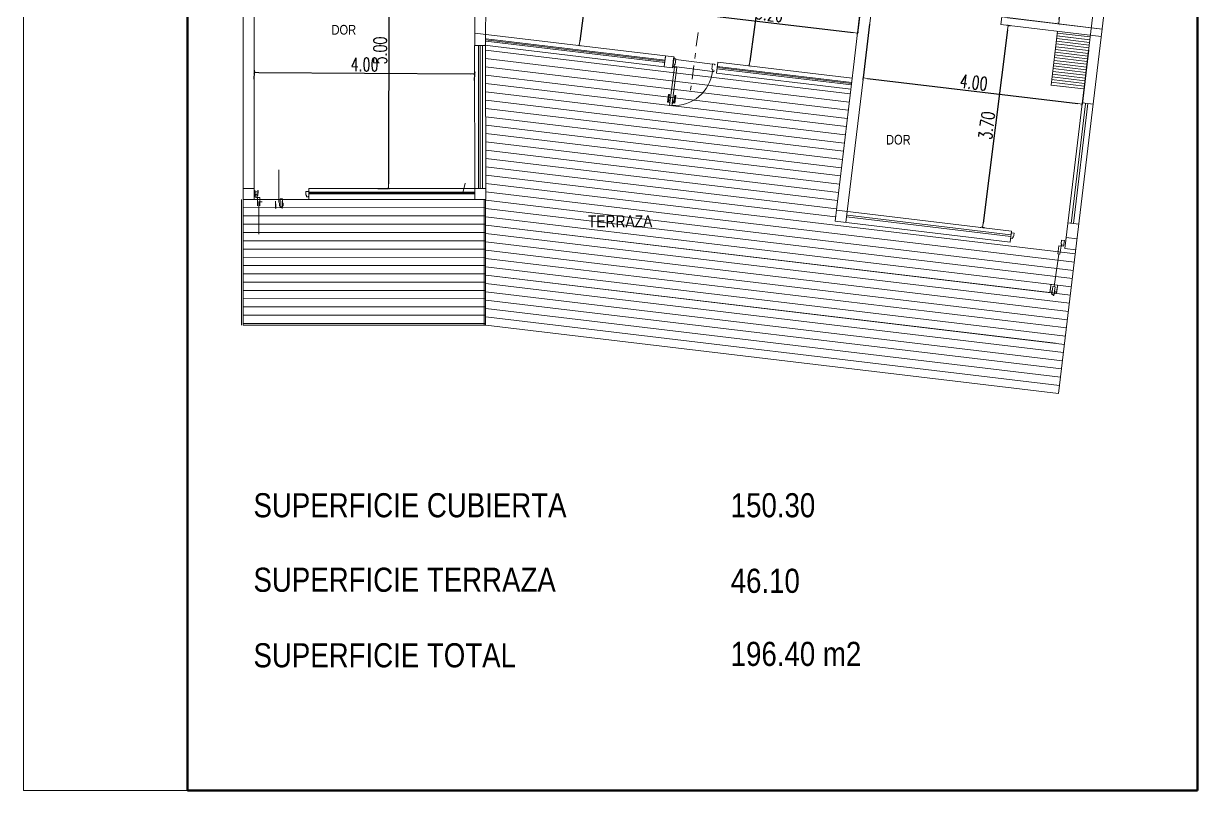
# Model space of a CAD drawing. Header units: millimetres. Extents: x 4525 to 9082, y 179 to 563.
# Drawn here: x 5275.44 to 5296.74, y 532.73 to 546.64 of the extents above; entities that cross this region are included whole.
import ezdxf

# ---------------------------------------------------------------- set-up
doc = ezdxf.new("R2010")
doc.units = ezdxf.units.MM
doc.header["$LTSCALE"] = 100
doc.linetypes.add('ACAD_ISO04W100', pattern=[30, 24, -3, 0, -3])
doc.linetypes.add('DASHDOT2', pattern=[0.5, 0.25, -0.125, 0, -0.125])
doc.layers.get('DEFPOINTS').update_dxf_attribs({"lineweight": 5})
for name, color, linetype, lineweight in [('000-Ejes', 251, 'ACAD_ISO04W100', 5), ('003-Equipamiento', 251, 'Continuous', 9), ('004-Carpinterias', 1, 'Continuous', 18), ('006-Cotas parciales', 7, 'Continuous', 5), ('A01-Barrido', 250, 'Continuous', 5), ('A01-Carpinterias', 1, 'Continuous', 18), ('HATCH MUROS', 251, 'Continuous', 9)]:
    doc.layers.add(name, color=color, linetype=linetype, lineweight=lineweight)
doc.styles.add('AREAL', font='ARIALN.TTF')
doc.styles.add('COTAS', font='ROMANS.shx', dxfattribs={"width": 0.7})
doc.dimstyles.new('COTA40', dxfattribs={"dimscale": 0.4, "dimtxt": 0.3, "dimasz": 0.2, "dimexe": 0, "dimexo": 0, "dimgap": 0.09, "dimtad": 1, "dimzin": 0, "dimdsep": 46, "dimtxsty": 'COTAS', "dimblk1": 'COTA_N', "dimblk2": 'COTA_N', "dimsah": 1, "dimcen": 0.1, "dimclrd": 1, "dimclre": 8, "dimclrt": 5, "dimaunit": 1, "dimadec": 3, "dimazin": 0, "dimtfac": 1, "dimtix": 1, "dimtmove": 2, "dimatfit": 3, "dimldrblk": 'COTA_N', "dimfxl": 0, "dimtolj": 1, "dimtzin": 0, "dimarcsym": 0})

# ---------------------------------------------------------------- blocks, each defined once
blk = doc.blocks.new('COTA_N')
for p, q in [((-1, 0), (0, 0)), ((0, 0.5), (0, -0.5))]:
    blk.add_line(p, q)
at = {"const_width": 0.065}
blk.add_lwpolyline([(0.14, 0.14), (0.28, 0.28), (0, 0), (-0.14, -0.14), (-0.28, -0.28)], dxfattribs=at)
blk = doc.blocks.new('*D596')
at = {"layer": '006-Cotas parciales', "color": 8, "lineweight": -2, "ltscale": 100}
for p, q in [((5290.795, 546.629), (5290.678, 545.651)), ((5294.767, 546.155), (5294.65, 545.177))]:
    blk.add_line(p, q, dxfattribs=at)
at = {"layer": '006-Cotas parciales', "color": 1, "lineweight": -2, "ltscale": 100}
blk.add_line((5290.758, 545.642), (5294.57, 545.186), dxfattribs=at)
at = {"layer": 'DEFPOINTS', "color": 0, "ltscale": 100}
for p in [(5290.795, 546.629), (5294.767, 546.155), (5294.65, 545.177)]:
    blk.add_point(p, dxfattribs=at)
at = {"layer": '006-Cotas parciales', "color": 1, "lineweight": -2, "ltscale": 100, "xscale": 0.08000000000000003, "yscale": 0.08000000000000002, "zscale": 0.08000000000000007}
for p, rotation in [((5290.678, 545.651), 173.1886111111184), ((5294.65, 545.177), 353.1886111111185)]:
    blk.add_blockref('COTA_N', p, dxfattribs=dict(at, rotation=rotation))
at = {"layer": '006-Cotas parciales', "color": 5, "ltscale": 100, "insert": (5292.683, 545.569), "char_height": 0.12, "attachment_point": 5, "rotation": 353.1886, "style": 'COTAS'}
blk.add_mtext('\\A1;{\\H2x;4.00}', dxfattribs=at)
blk = doc.blocks.new('*D597')
at = {"layer": '006-Cotas parciales', "color": 1, "lineweight": -2, "ltscale": 100}
blk.add_line((5289.183, 550.147), (5288.621, 545.951), dxfattribs=at)
at = {"layer": 'DEFPOINTS', "color": 0, "ltscale": 100}
for p in [(5289.194, 550.227, -1.477), (5288.611, 545.872), (5288.611, 545.872)]:
    blk.add_point(p, dxfattribs=at)
at = {"layer": '006-Cotas parciales', "color": 1, "lineweight": -2, "ltscale": 100, "xscale": 0.08000000000000002, "yscale": 0.08000000000000002, "zscale": 0.08000000000000007}
for p, rotation in [((5289.194, 550.227), 82.37302333687435), ((5288.611, 545.872), 262.3730233368744)]:
    blk.add_blockref('COTA_N', p, dxfattribs=dict(at, rotation=rotation))
at = {"layer": '006-Cotas parciales', "color": 5, "ltscale": 100, "insert": (5288.747, 548.07), "char_height": 0.12, "attachment_point": 5, "rotation": 82.373, "style": 'COTAS'}
blk.add_mtext('\\A1;{\\H2x;4.39}', dxfattribs=at)
blk = doc.blocks.new('*D600')
at = {"layer": '006-Cotas parciales', "color": 8, "lineweight": -2, "ltscale": 100}
for p, q in [((5287.456, 547.828), (5287.339, 546.85)), ((5290.691, 547.442), (5290.574, 546.464))]:
    blk.add_line(p, q, dxfattribs=at)
at = {"layer": '006-Cotas parciales', "color": 1, "lineweight": -2, "ltscale": 100}
blk.add_line((5287.419, 546.84), (5290.494, 546.473), dxfattribs=at)
at = {"layer": 'DEFPOINTS', "color": 0, "ltscale": 100}
for p in [(5287.456, 547.828), (5290.691, 547.442), (5290.574, 546.464)]:
    blk.add_point(p, dxfattribs=at)
at = {"layer": '006-Cotas parciales', "color": 1, "lineweight": -2, "ltscale": 100, "xscale": 0.08000000000000002, "yscale": 0.08000000000000002, "zscale": 0.08000000000000007}
for p, rotation in [((5287.339, 546.85), 173.1886111111166), ((5290.574, 546.464), 353.1886111111166)]:
    blk.add_blockref('COTA_N', p, dxfattribs=dict(at, rotation=rotation))
at = {"layer": '006-Cotas parciales', "color": 5, "ltscale": 100, "insert": (5288.975, 546.812), "char_height": 0.12, "attachment_point": 5, "rotation": 353.1886, "style": 'COTAS'}
blk.add_mtext('\\A1;{\\H2x;3.26}', dxfattribs=at)
blk = doc.blocks.new('*D601')
at = {"layer": '006-Cotas parciales', "color": 1, "lineweight": -2, "ltscale": 100}
for p, q in [((5294.523, 548.91), (5294.317, 547.333)), ((5294.236, 546.713), (5294.242, 546.753))]:
    blk.add_line(p, q, dxfattribs=at)
at = {"layer": 'DEFPOINTS', "color": 0, "ltscale": 100}
for p in [(5294.533, 548.99), (5294.226, 546.633), (5294.226, 546.633)]:
    blk.add_point(p, dxfattribs=at)
at = {"layer": '006-Cotas parciales', "color": 1, "lineweight": -2, "ltscale": 100, "yscale": 0.08000000000000002, "zscale": 0.08000000000000007}
for p, xscale, rotation in [((5294.533, 548.99), 0.08000000000000002, 82.56990583360965), ((5294.226, 546.633), 0.08000000000000003, 262.5699058336096)]:
    blk.add_blockref('COTA_N', p, dxfattribs=dict(at, xscale=xscale, rotation=rotation))
at = {"layer": '006-Cotas parciales', "color": 5, "ltscale": 100, "insert": (5294.19, 547.055), "char_height": 0.12, "attachment_point": 5, "rotation": 82.5699, "style": 'COTAS'}
blk.add_mtext('\\A1;{\\H2x;2.38}', dxfattribs=at)
blk = doc.blocks.new('*D603')
at = {"layer": '006-Cotas parciales', "color": 8, "lineweight": -2, "ltscale": 100}
for p, q in [((5293.346, 546.599), (5293.309, 546.604)), ((5292.879, 542.932), (5292.842, 542.937))]:
    blk.add_line(p, q, dxfattribs=at)
at = {"layer": '006-Cotas parciales', "color": 1, "lineweight": -2, "ltscale": 100}
blk.add_line((5293.299, 546.525), (5292.852, 543.016), dxfattribs=at)
at = {"layer": 'DEFPOINTS', "color": 0, "ltscale": 100}
for p in [(5293.346, 546.599, 1.03), (5292.842, 542.937), (5292.879, 542.932)]:
    blk.add_point(p, dxfattribs=at)
at = {"layer": '006-Cotas parciales', "color": 1, "lineweight": -2, "ltscale": 100, "xscale": 0.08000000000000002, "yscale": 0.08000000000000002, "zscale": 0.08000000000000007}
for p, rotation in [((5293.309, 546.604), 82.74230621997178), ((5292.842, 542.937), 262.7423062199718)]:
    blk.add_blockref('COTA_N', p, dxfattribs=dict(at, rotation=rotation))
at = {"layer": '006-Cotas parciales', "color": 5, "ltscale": 100, "insert": (5292.921, 544.79), "char_height": 0.12, "attachment_point": 5, "rotation": 82.7423, "style": 'COTAS'}
blk.add_mtext('\\A1;{\\H2x;3.70}', dxfattribs=at)
blk = doc.blocks.new('*D606')
at = {"layer": '006-Cotas parciales', "color": 1, "lineweight": -2, "ltscale": 100}
blk.add_line((5286.376, 552.994), (5285.538, 546.319), dxfattribs=at)
at = {"layer": 'DEFPOINTS', "color": 0, "ltscale": 100}
for p in [(5286.386, 553.073), (5285.528, 546.239), (5285.528, 546.239)]:
    blk.add_point(p, dxfattribs=at)
at = {"layer": '006-Cotas parciales', "color": 1, "lineweight": -2, "ltscale": 100, "yscale": 0.08000000000000002, "zscale": 0.08000000000000007}
for p, xscale, rotation in [((5286.386, 553.073), 0.08, 82.84064044521959), ((5285.528, 546.239), 0.08000000000000002, 262.8406404452196)]:
    blk.add_blockref('COTA_N', p, dxfattribs=dict(at, xscale=xscale, rotation=rotation))
at = {"layer": '006-Cotas parciales', "color": 5, "ltscale": 100, "insert": (5285.802, 549.676), "char_height": 0.12, "attachment_point": 5, "rotation": 82.8406, "style": 'COTAS'}
blk.add_mtext('\\A1;{\\H2x;6.89}', dxfattribs=at)
blk = doc.blocks.new('*D608')
at = {"layer": '006-Cotas parciales', "color": 8, "lineweight": -2, "ltscale": 100}
for p, q in [((5281.878, 548.648), (5282.073, 548.648)), ((5281.874, 543.649), (5282.069, 543.649))]:
    blk.add_line(p, q, dxfattribs=at)
at = {"layer": '006-Cotas parciales', "color": 1, "lineweight": -2, "ltscale": 100}
blk.add_line((5282.073, 548.568), (5282.069, 543.729), dxfattribs=at)
at = {"layer": 'DEFPOINTS', "color": 0, "ltscale": 100}
for p in [(5281.878, 548.648), (5281.874, 543.649), (5282.069, 543.649)]:
    blk.add_point(p, dxfattribs=at)
at = {"layer": '006-Cotas parciales', "color": 1, "lineweight": -2, "ltscale": 100, "xscale": 0.08000000000000002, "yscale": 0.08000000000000002, "zscale": 0.08000000000000007}
for p, rotation in [((5282.073, 548.648), 89.95413492618577), ((5282.069, 543.649), 269.9541349261858)]:
    blk.add_blockref('COTA_N', p, dxfattribs=dict(at, rotation=rotation))
at = {"layer": '006-Cotas parciales', "color": 5, "ltscale": 100, "insert": (5281.915, 546.149), "char_height": 0.12, "attachment_point": 5, "rotation": 89.9541, "style": 'COTAS'}
blk.add_mtext('\\A1;{\\H2x;5.00}', dxfattribs=at)
blk = doc.blocks.new('*D609')
at = {"layer": '006-Cotas parciales', "color": 8, "lineweight": -2, "ltscale": 100}
for p, q in [((5279.632, 545.63), (5279.633, 545.75)), ((5283.629, 545.608), (5283.63, 545.728))]:
    blk.add_line(p, q, dxfattribs=at)
at = {"layer": '006-Cotas parciales', "color": 1, "lineweight": -2, "ltscale": 100}
blk.add_line((5279.713, 545.75), (5283.55, 545.729), dxfattribs=at)
at = {"layer": 'DEFPOINTS', "color": 0, "ltscale": 100}
for p in [(5283.63, 545.728), (5279.632, 545.63), (5283.629, 545.608)]:
    blk.add_point(p, dxfattribs=at)
at = {"layer": '006-Cotas parciales', "color": 1, "lineweight": -2, "ltscale": 100, "xscale": 0.08000000000000002, "yscale": 0.08000000000000002, "zscale": 0.08000000000000007}
for p, rotation in [((5279.633, 545.75), 179.6898094027307), ((5283.63, 545.728), 359.6898094027307)]:
    blk.add_blockref('COTA_N', p, dxfattribs=dict(at, rotation=rotation))
at = {"layer": '006-Cotas parciales', "color": 5, "ltscale": 100, "insert": (5281.632, 545.895), "char_height": 0.12, "attachment_point": 5, "rotation": 359.6898, "style": 'COTAS'}
blk.add_mtext('\\A1;{\\H2x;4.00}', dxfattribs=at)
blk = doc.blocks.new('PUERTA 0.70 DURLOCK')
at = {"layer": '000-Ejes', "linetype": 'DASHDOT2', "ltscale": 0.01}
blk.add_line((0.38, -0.647), (0.38, 0.407), dxfattribs=at)
at = {"layer": '004-Carpinterias', "linetype": 'Continuous'}
for p, q in [((0.009, 0.675), (-0.009, 0.675)), ((-0.009, 0.535), (-0.009, 0.675)), ((0.009, 0.535), (0.009, 0.675)), ((0.039, 0.69), (0.029, 0.69)), ((0.029, 0.642), (0.029, 0.69)), ((0.039, 0.642), (0.029, 0.642)), ((0.081, 0.69), (0.091, 0.69)), ((0.081, 0.642), (0.091, 0.642)), ((0.091, 0.642), (0.091, 0.69)), ((0.111, 0.675), (0.129, 0.675)), ((0.111, 0.535), (0.111, 0.675)), ((0.129, 0.535), (0.129, 0.675)), ((0.009, 0.535), (-0.009, 0.535)), ((0.111, 0.535), (0.129, 0.535)), ((0.01, 0.01), (0, 0.01)), ((0, 0), (0, 0.01)), ((0.03, 0.02), (0.01, 0.02)), ((0.01, 0.01), (0.01, 0.02)), ((0.03, -0.02), (0.03, 0.02)), ((0.73, 0.02), (0.75, 0.02)), ((0.73, -0.02), (0.73, 0.02)), ((0.75, 0.01), (0.75, 0.02)), ((0.75, 0.01), (0.76, 0.01)), ((0.76, 0), (0.76, 0.01)), ((0, -0.11), (0, -0.1)), ((0, -0.11), (0.01, -0.11)), ((0.01, -0.11), (0.01, -0.12)), ((0.01, -0.12), (0.045, -0.12)), ((0.045, -0.02), (0.03, -0.02)), ((0.045, -0.02), (0.045, -0.12)), ((0.715, -0.02), (0.715, -0.12)), ((0.715, -0.02), (0.73, -0.02)), ((0.75, -0.12), (0.715, -0.12)), ((0.76, -0.11), (0.75, -0.11)), ((0.75, -0.11), (0.75, -0.12)), ((0.76, -0.11), (0.76, -0.1))]:
    blk.add_line(p, q, dxfattribs=at)
at = {"layer": '004-Carpinterias', "ltscale": 0.01, "const_width": 0.02}
for points in [[(0, 0.535), (0, 0.675)], [(0.122, 0.535), (0.12, 0.675)]]:
    blk.add_lwpolyline(points, dxfattribs=at)
at = {"layer": '004-Carpinterias', "linetype": 'Continuous'}
blk.add_lwpolyline([(0.039, 0.729), (0.039, 0.029), (0.081, 0.029), (0.081, 0.729)], close=True, dxfattribs=at)
at = {"layer": 'A01-Barrido', "linetype": 'Continuous'}
for p, q in [((0.73, 0.02), (0.03, 0.02)), ((0.715, -0.11), (0.045, -0.11))]:
    blk.add_line(p, q, dxfattribs=at)
blk.add_circle((0.032, 0.028), 0.0075, dxfattribs=at)
blk.add_arc((0.023, 0.024), 0.707, 359.6656, 85.2747, dxfattribs=at)

msp = doc.modelspace()

# ---------------------------------------------------------------- linework, layer by layer
at = {"layer": '003-Equipamiento'}
for p, q in [((5283.416, 543.568, 2.923), (5283.46, 543.742, 2.923)), ((5283.416, 543.447, 2.923), (5283.386, 543.447, 2.923))]:
    msp.add_line(p, q, dxfattribs=at)
at = {"layer": '004-Carpinterias', "linetype": 'Continuous', "extrusion": (-0.000864825, 0.14594, 0.989293)}
for p, q in [((5280.078, 543.392, 2.028), (5280.075, 543.986, 1.941)), ((5279.691, 543.333, 1.941), (5279.69, 543.481, 1.919)), ((5279.716, 542.819, 2.028), (5279.713, 543.412, 1.941)), ((5279.732, 543.481, 1.919), (5279.733, 543.333, 1.941)), ((5280.101, 543.299, 2.052), (5280.1, 543.462, 2.028)), ((5280.142, 543.462, 2.028), (5280.143, 543.314, 2.05))]:
    msp.add_line(p, q, dxfattribs=at)
at = {"layer": '004-Carpinterias', "color": 1, "linetype": 'Continuous', "extrusion": (-0.000864825, 0.14594, 0.989293)}
for p, q in [((5279.65, 543.608, 2.04), (5279.64, 543.608, 2.04)), ((5279.64, 543.608, 2.04), (5279.64, 543.561, 2.047)), ((5279.692, 543.609, 2.04), (5279.702, 543.609, 2.04)), ((5279.702, 543.609, 2.04), (5279.702, 543.561, 2.047)), ((5279.65, 543.561, 2.047), (5279.64, 543.561, 2.047)), ((5279.665, 543.526, 2.052), (5279.65, 543.526, 2.052)), ((5279.665, 543.526, 2.052), (5279.65, 543.526, 2.052)), ((5279.665, 543.541, 2.05), (5279.665, 543.526, 2.052)), ((5279.692, 543.541, 2.05), (5279.665, 543.541, 2.05)), ((5279.692, 543.561, 2.047), (5279.702, 543.561, 2.047)), ((5280.101, 543.381, 2.04), (5280.091, 543.381, 2.04)), ((5280.091, 543.381, 2.04), (5280.091, 543.333, 2.047)), ((5280.142, 543.462, 2.028), (5280.1, 543.462, 2.028)), ((5280.143, 543.381, 2.04), (5280.153, 543.381, 2.04)), ((5280.153, 543.381, 2.04), (5280.153, 543.334, 2.047)), ((5280.101, 543.333, 2.047), (5280.091, 543.333, 2.047)), ((5280.116, 543.299, 2.052), (5280.101, 543.299, 2.052)), ((5280.116, 543.299, 2.052), (5280.101, 543.299, 2.052)), ((5280.116, 543.314, 2.05), (5280.116, 543.299, 2.052)), ((5280.143, 543.314, 2.05), (5280.116, 543.314, 2.05)), ((5280.143, 543.333, 2.047), (5280.153, 543.334, 2.047))]:
    msp.add_line(p, q, dxfattribs=at)
at = {"layer": '004-Carpinterias', "color": 1, "linetype": 'Continuous'}
for p, q in [((5279.692, 543.541, 2.05), (5279.665, 543.541, 2.05)), ((5280.143, 543.314, 2.05), (5280.116, 543.314, 2.05)), ((5294.1, 541.726, 3.979), (5294.126, 541.722, 3.979))]:
    msp.add_line(p, q, dxfattribs=at)
at = {"layer": '004-Carpinterias', "linetype": 'Continuous', "extrusion": (0.021024, 0.14442, 0.989293)}
for p, q in [((5294.228, 542.607, 3.848), (5294.207, 542.46, 3.87)), ((5294.248, 542.454, 3.87), (5294.269, 542.601, 3.848)), ((5294.142, 541.869, 3.957), (5294.227, 542.457, 3.87)), ((5294.121, 541.872, 3.957), (5294.1, 541.726, 3.979)), ((5294.139, 541.705, 3.981), (5294.163, 541.866, 3.957))]:
    msp.add_line(p, q, dxfattribs=at)
at = {"layer": '004-Carpinterias', "color": 1, "linetype": 'Continuous', "extrusion": (0.021024, 0.14442, 0.989293)}
for p, q in [((5294.121, 541.872, 3.957), (5294.163, 541.866, 3.957)), ((5294.099, 541.794, 3.969), (5294.093, 541.747, 3.976)), ((5294.102, 541.745, 3.976), (5294.093, 541.747, 3.976)), ((5294.109, 541.792, 3.969), (5294.099, 541.794, 3.969)), ((5294.1, 541.726, 3.979), (5294.126, 541.722, 3.979)), ((5294.126, 541.722, 3.979), (5294.124, 541.707, 3.981)), ((5294.124, 541.707, 3.981), (5294.139, 541.705, 3.981)), ((5294.124, 541.707, 3.981), (5294.139, 541.705, 3.981)), ((5294.144, 541.739, 3.976), (5294.154, 541.738, 3.976)), ((5294.151, 541.786, 3.969), (5294.161, 541.785, 3.969)), ((5294.161, 541.785, 3.969), (5294.154, 541.738, 3.976))]:
    msp.add_line(p, q, dxfattribs=at)
at = {"layer": '004-Carpinterias', "ltscale": 0.01, "const_width": 0.02}
for points, elevation in [([(5280.018, 543.419), (5280.019, 543.279)], 2.05), ([(5280.138, 543.419), (5280.139, 543.279)], 2.05), ([(5294.086, 541.904), (5294.066, 541.766)], 3.979), ([(5294.205, 541.887), (5294.185, 541.749)], 3.979)]:
    msp.add_lwpolyline(points, dxfattribs=dict(at, elevation=elevation))
at = {"layer": 'A01-Barrido', "linetype": 'Continuous', "extrusion": (-0.000864825, 0.14594, 0.989293)}
msp.add_circle((-5282.81, -506.703, 74.75), 0.0075, dxfattribs=at)
at = {"layer": 'A01-Barrido', "linetype": 'Continuous', "extrusion": (0.021024, 0.14442, 0.989293)}
msp.add_circle((-5160.885, -1285.439, 191.58), 0.0075, dxfattribs=at)
at = {"layer": 'A01-Carpinterias', "linetype": 'Continuous', "extrusion": (-0.000864825, 0.14594, 0.989293)}
for p, q in [((5279.645, 543.589, -0.016), (5279.695, 543.589, -0.016)), ((5279.646, 543.49, -0.001), (5279.645, 543.589, -0.016)), ((5279.696, 543.52, -0.006), (5279.695, 543.589, -0.016)), ((5280.566, 543.525, 1.913), (5280.565, 543.595, 1.903)), ((5280.615, 543.595, 1.903), (5280.565, 543.595, 1.903)), ((5280.615, 543.595, 1.903), (5280.615, 543.585, 1.904)), ((5279.681, 543.49, -0.001), (5279.646, 543.49, -0.001)), ((5279.681, 543.52, -0.006), (5279.681, 543.49, -0.001)), ((5279.696, 543.52, -0.006), (5279.681, 543.52, -0.006)), ((5279.69, 543.481, 1.919), (5279.732, 543.481, 1.919)), ((5279.734, 543.402, 1.941), (5279.776, 543.403, 1.941)), ((5280.566, 543.525, 1.913), (5280.581, 543.525, 1.913)), ((5280.581, 543.525, 1.913), (5280.581, 543.496, 1.917)), ((5280.581, 543.496, 1.917), (5280.616, 543.496, 1.917)), ((5280.616, 543.496, 1.917), (5280.616, 543.506, 1.916))]:
    msp.add_line(p, q, dxfattribs=at)
at = {"layer": 'A01-Carpinterias', "linetype": 'Continuous', "extrusion": (0.021024, 0.14442, 0.989293)}
for p, q in [((5293.354, 542.743, 3.847), (5293.356, 542.753, 3.845)), ((5293.389, 542.738, 3.847), (5293.354, 542.743, 3.847)), ((5293.369, 542.841, 3.832), (5293.367, 542.831, 3.833)), ((5293.369, 542.841, 3.832), (5293.418, 542.834, 3.832)), ((5293.393, 542.768, 3.842), (5293.389, 542.738, 3.847)), ((5293.408, 542.765, 3.842), (5293.393, 542.768, 3.842)), ((5293.408, 542.765, 3.842), (5293.418, 542.834, 3.832)), ((5294.269, 542.601, 3.848), (5294.228, 542.607, 3.848)), ((5294.269, 542.64, 1.924), (5294.279, 542.709, 1.914)), ((5294.269, 542.64, 1.924), (5294.284, 542.638, 1.924)), ((5294.329, 542.701, 1.914), (5294.279, 542.709, 1.914)), ((5294.284, 542.638, 1.924), (5294.28, 542.609, 1.928)), ((5294.28, 542.609, 1.928), (5294.314, 542.603, 1.928)), ((5294.314, 542.603, 1.928), (5294.329, 542.701, 1.914)), ((5294.248, 542.454, 3.87), (5294.207, 542.46, 3.87))]:
    msp.add_line(p, q, dxfattribs=at)
at = {"layer": 'HATCH MUROS', "color": 0, "ltscale": 100}
for p, q in [((5275.444, 562.395), (5275.444, 532.728)), ((5296.744, 562.395), (5296.744, 532.728)), ((5283.629, 546.242, 1.919), (5283.829, 546.242, 1.919)), ((5294.851, 545.176, 1.919), (5294.653, 545.199, 1.919)), ((5279.632, 543.649, 1.919), (5279.432, 543.649, 1.919)), ((5279.632, 543.649, 1.919), (5279.432, 543.649, 1.919)), ((5279.628, 543.447, 1.919), (5279.628, 543.647, 1.919)), ((5280.62, 543.449, 1.919), (5280.62, 543.649, 1.919)), ((5283.832, 543.648, 1.919), (5280.62, 543.649, 1.919)), ((5279.632, 543.449, 1.919), (5279.432, 543.449, 1.919)), ((5279.432, 543.449, 1.919), (5279.632, 543.449, 1.919)), ((5279.632, 543.449, 1.919), (5279.432, 543.449, 1.919)), ((5279.432, 543.449, 1.919), (5279.632, 543.449, 1.919)), ((5279.632, 543.449, 1.919), (5279.432, 543.449, 1.919)), ((5283.832, 543.448, 1.919), (5280.62, 543.449, 1.919)), ((5280.62, 543.449, 1.919), (5283.832, 543.448, 1.919)), ((5283.832, 543.448, 1.919), (5280.62, 543.449, 1.919)), ((5280.62, 543.449, 1.919), (5283.832, 543.448, 1.919)), ((5283.832, 543.448, 1.919), (5280.62, 543.449, 1.919)), ((5283.832, 543.448, 1.919), (5280.62, 543.449, 1.919)), ((5294.591, 543.001, 1.919), (5294.393, 543.025, 1.919)), ((5293.343, 542.675, 1.919), (5293.367, 542.873, 1.919)), ((5294.337, 542.556, 1.919), (5294.361, 542.755, 1.919)), ((5279.429, 541.169, 1.919), (5283.829, 541.169, 1.919)), ((5283.829, 541.169, 1.919), (5279.429, 541.169, 1.919)), ((5279.429, 541.169, 1.919), (5283.829, 541.169, 1.919)), ((5283.829, 541.169, 1.919), (5279.429, 541.169, 1.919)), ((5279.429, 541.169, 1.919), (5283.829, 541.168, 1.919)), ((5283.83, 541.168, 1.919), (5279.429, 541.169, 1.919)), ((5279.429, 541.169, 1.919), (5283.829, 541.168, 1.919)), ((5283.83, 541.168, 1.919), (5279.429, 541.169, 1.919)), ((5296.744, 532.728), (5275.444, 532.728))]:
    msp.add_line(p, q, dxfattribs=at)
at = {"layer": 'HATCH MUROS', "color": 0, "lineweight": 50, "ltscale": 100}
for p, q in [((5278.421, 561.733), (5278.421, 532.728)), ((5296.744, 561.733), (5296.744, 532.728)), ((5296.744, 532.728), (5278.421, 532.728))]:
    msp.add_line(p, q, dxfattribs=at)
at = {"layer": 'HATCH MUROS', "color": 0, "linetype": 'ByBlock', "ltscale": 100}
for p, q in [((5279.432, 546.604, 1.919), (5279.432, 553.38, 1.919)), ((5279.632, 546.604, 1.919), (5279.632, 553.38, 1.919)), ((5295.703, 552.31, 1.919), (5294.224, 539.927, 1.919)), ((5295.505, 552.334, 1.919), (5294.337, 542.556, 1.919)), ((5283.632, 549.08, 1.919), (5283.632, 546.466, 1.919)), ((5283.829, 546.241, 1.919), (5283.832, 549.08, 1.919)), ((5290.813, 548.466, 1.919), (5290.5, 545.846, 1.919)), ((5291.012, 548.442, 1.919), (5290.699, 545.822, 1.919)), ((5279.432, 546.604, 1.919), (5279.432, 543.449, 1.919)), ((5279.632, 546.604, 1.919), (5279.632, 543.449, 1.919)), ((5293.178, 546.619, 3.053), (5293.194, 546.757, 2.982)), ((5293.178, 546.619, 3.053), (5294.998, 546.402, 1.919)), ((5293.194, 546.757, 1.919), (5295.014, 546.539, 1.919)), ((5293.299, 546.744, 1.919), (5295.014, 546.539, 1.919)), ((5283.632, 546.466, 1.919), (5283.632, 546.242, 1.919)), ((5283.632, 546.466, 1.919), (5287.242, 546.035, 1.919)), ((5283.832, 543.449, 1.919), (5283.828, 546.443, 1.919)), ((5294.202, 546.497, 2.414), (5294.087, 545.523, 1.919)), ((5283.632, 543.449, 1.919), (5283.629, 546.242, 1.919)), ((5283.809, 546.244, 1.919), (5287.218, 545.837, 1.919)), ((5287.093, 546.053, 1.919), (5287.069, 545.854, 1.919)), ((5287.083, 545.974), (5287.093, 546.053, 1.919)), ((5287.242, 546.035, 1.919), (5287.218, 545.837, 1.919)), ((5287.246, 546.035, 1.919), (5287.228, 545.886, 1.919)), ((5287.232, 545.956), (5287.242, 546.035, 1.919)), ((5288.04, 545.94, 1.919), (5288.017, 545.741, 1.919)), ((5288.04, 545.94, 1.919), (5290.476, 545.649, 1.919)), ((5288.017, 545.741, 1.919), (5290.453, 545.45, 1.919)), ((5290.5, 545.846, 1.919), (5290.167, 543.054, 1.919)), ((5290.699, 545.822, 1.919), (5290.365, 543.03, 1.919)), ((5294.087, 545.523, 1.919), (5294.683, 545.452, 1.919)), ((5294.087, 545.523, 1.919), (5294.681, 545.452, 1.919)), ((5279.432, 543.449, 1.919), (5279.628, 543.449, 1.919)), ((5280.62, 543.449, 1.919), (5283.832, 543.449, 1.919)), ((5290.192, 543.253, 1.919), (5293.367, 542.873, 1.919)), ((5290.169, 543.054, 1.919), (5293.343, 542.675, 1.919)), ((5294.361, 542.755, 1.919), (5294.559, 542.731, 1.919)), ((5294.337, 542.556, 1.919), (5294.535, 542.532, 1.919))]:
    msp.add_line(p, q, dxfattribs=at)
at = {"layer": 'HATCH MUROS', "color": 3, "linetype": 'ByBlock', "ltscale": 100}
for p, q in [((5283.828, 546.343, 1.919), (5287.081, 545.954, 1.919)), ((5283.828, 546.343, 1.919), (5287.081, 545.954, 1.919)), ((5283.836, 546.362), (5287.083, 545.974)), ((5283.83, 546.319), (5287.078, 545.931)), ((5288.026, 545.818), (5290.466, 545.526)), ((5288.028, 545.841, 1.919), (5290.465, 545.55, 1.919)), ((5288.028, 545.841, 1.919), (5290.465, 545.55, 1.919)), ((5288.031, 545.861), (5290.472, 545.569))]:
    msp.add_line(p, q, dxfattribs=at)
at = {"layer": 'HATCH MUROS', "ltscale": 100}
for p, q in [((5294.785, 546.296, 1.919), (5294.189, 546.367, 1.919)), ((5294.788, 546.345, 1.919), (5294.192, 546.417, 1.919)), ((5294.791, 546.345, 1.919), (5294.195, 546.417, 1.919)), ((5294.794, 546.395, 1.919), (5294.198, 546.466, 1.919)), ((5294.761, 546.097, 1.919), (5294.165, 546.168, 1.919)), ((5294.767, 546.147, 1.919), (5294.171, 546.218, 1.919)), ((5294.773, 546.196, 1.919), (5294.177, 546.268, 1.919)), ((5294.779, 546.246, 1.919), (5294.183, 546.317, 1.919)), ((5294.73, 545.849, 1.919), (5294.134, 545.92, 1.919)), ((5294.736, 545.899, 1.919), (5294.14, 545.97, 1.919)), ((5294.736, 545.899, 1.919), (5294.14, 545.97, 1.919)), ((5294.742, 545.948, 1.919), (5294.146, 546.02, 1.919)), ((5294.748, 545.998, 1.919), (5294.152, 546.069, 1.919)), ((5294.755, 546.047, 1.919), (5294.159, 546.119, 1.919)), ((5294.706, 545.65, 1.919), (5294.11, 545.722, 1.919)), ((5294.712, 545.7, 1.919), (5294.116, 545.771, 1.919)), ((5294.718, 545.75, 1.919), (5294.122, 545.821, 1.919)), ((5294.724, 545.799, 1.919), (5294.128, 545.871, 1.919)), ((5294.681, 545.452, 1.919), (5294.085, 545.523, 1.919)), ((5294.687, 545.502, 1.919), (5294.091, 545.573, 1.919)), ((5294.693, 545.551, 1.919), (5294.097, 545.623, 1.919)), ((5294.7, 545.601, 1.919), (5294.104, 545.672, 1.919))]:
    msp.add_line(p, q, dxfattribs=at)
at = {"layer": 'HATCH MUROS', "color": 3, "ltscale": 100}
for p, q in [((5283.7, 546.242, 1.919), (5283.7, 543.648, 1.919)), ((5283.732, 546.242, 1.919), (5283.732, 543.648, 1.919)), ((5283.77, 546.242, 1.919), (5283.77, 543.648, 1.919)), ((5294.71, 545.184, 1.919), (5294.451, 543.009, 1.919)), ((5294.752, 545.188, 1.919), (5294.492, 543.013, 1.919)), ((5280.62, 543.581, 1.919), (5283.619, 543.581, 1.919)), ((5280.62, 543.57, 1.919), (5283.628, 543.57, 1.919)), ((5280.62, 543.549, 1.919), (5283.634, 543.548, 1.919)), ((5293.359, 542.807, 1.919), (5290.393, 543.161, 1.919)), ((5293.355, 542.774, 1.919), (5290.375, 543.13, 1.919))]:
    msp.add_line(p, q, dxfattribs=at)
at = {"layer": 'HATCH MUROS', "color": 4, "ltscale": 100}
for p, q in [((5290.442, 545.364, 1.919), (5283.829, 546.154, 1.919)), ((5290.425, 545.215, 1.919), (5283.829, 546.003, 1.919)), ((5290.407, 545.066, 1.919), (5283.829, 545.851, 1.919)), ((5290.389, 544.917, 1.919), (5283.829, 545.7, 1.919)), ((5290.371, 544.768, 1.919), (5283.83, 545.549, 1.919)), ((5290.353, 544.619, 1.919), (5283.83, 545.398, 1.919)), ((5290.336, 544.47, 1.919), (5283.83, 545.247, 1.919)), ((5290.318, 544.321, 1.919), (5283.83, 545.096, 1.919)), ((5290.3, 544.172, 1.919), (5283.83, 544.945, 1.919)), ((5290.282, 544.023, 1.919), (5283.832, 544.794, 1.919)), ((5290.264, 543.874, 1.919), (5283.832, 544.643, 1.919)), ((5290.247, 543.725, 1.919), (5283.832, 544.492, 1.919)), ((5290.229, 543.576, 1.919), (5283.832, 544.34, 1.919)), ((5290.211, 543.427, 1.919), (5283.832, 544.189, 1.919)), ((5290.193, 543.278, 1.919), (5283.832, 544.038, 1.919)), ((5290.176, 543.13, 1.919), (5283.832, 543.887, 1.919)), ((5290.176, 543.13, 1.919), (5283.832, 543.887, 1.919)), ((5294.527, 542.459, 1.919), (5283.831, 543.736, 1.919)), ((5294.509, 542.31, 1.919), (5283.831, 543.585, 1.919)), ((5279.399, 543.448, 1.919), (5279.398, 541.169, 1.919)), ((5279.429, 543.448, 1.919), (5279.428, 541.169, 1.919)), ((5279.429, 543.449, 1.919), (5283.831, 543.448, 1.919)), ((5279.429, 543.449, 1.919), (5283.832, 543.448, 1.919)), ((5283.799, 543.448, 1.919), (5283.799, 541.169, 1.919)), ((5283.829, 543.448, 1.919), (5283.829, 541.169, 1.919)), ((5294.491, 542.161, 1.919), (5283.831, 543.434, 1.919)), ((5279.429, 543.299, 1.919), (5283.831, 543.298, 1.919)), ((5279.429, 543.299, 1.919), (5283.831, 543.298, 1.919)), ((5279.429, 543.149, 1.919), (5283.831, 543.148, 1.919)), ((5279.429, 543.149, 1.919), (5283.831, 543.148, 1.919)), ((5294.473, 542.012, 1.919), (5283.831, 543.283, 1.919)), ((5279.429, 542.999, 1.919), (5283.831, 542.998, 1.919)), ((5294.456, 541.863, 1.919), (5283.831, 543.132, 1.919)), ((5294.169, 541.746, 1.919), (5283.831, 542.981, 1.919)), ((5294.438, 541.714, 1.919), (5283.831, 542.981, 1.919)), ((5279.429, 542.849, 1.919), (5283.831, 542.848, 1.919)), ((5294.42, 541.565, 1.919), (5283.831, 542.83, 1.919)), ((5279.429, 542.699, 1.919), (5283.831, 542.698, 1.919)), ((5279.429, 542.549, 1.919), (5283.831, 542.548, 1.919)), ((5294.402, 541.416, 1.919), (5283.831, 542.679, 1.919)), ((5294.384, 541.267, 1.919), (5283.831, 542.528, 1.919)), ((5279.429, 542.399, 1.919), (5283.831, 542.398, 1.919)), ((5279.429, 542.399, 1.919), (5283.831, 542.398, 1.919)), ((5294.367, 541.118, 1.919), (5283.831, 542.377, 1.919)), ((5279.429, 542.249, 1.919), (5283.831, 542.248, 1.919)), ((5279.429, 542.099, 1.919), (5283.831, 542.098, 1.919)), ((5294.349, 540.969, 1.919), (5283.831, 542.226, 1.919)), ((5279.429, 541.949, 1.919), (5283.831, 541.948, 1.919)), ((5294.169, 540.84, 1.919), (5283.831, 542.075, 1.919)), ((5294.331, 540.82, 1.919), (5283.831, 542.075, 1.919)), ((5294.313, 540.671, 1.919), (5283.831, 541.923, 1.919)), ((5279.429, 541.799, 1.919), (5283.831, 541.798, 1.919)), ((5294.295, 540.523, 1.919), (5283.831, 541.772, 1.919)), ((5279.429, 541.649, 1.919), (5283.831, 541.648, 1.919)), ((5279.429, 541.499, 1.919), (5283.831, 541.498, 1.919)), ((5294.278, 540.374, 1.919), (5283.831, 541.621, 1.919)), ((5294.26, 540.225, 1.919), (5283.831, 541.47, 1.919)), ((5279.429, 541.349, 1.919), (5283.831, 541.348, 1.919)), ((5294.242, 540.076, 1.919), (5283.831, 541.319, 1.919)), ((5279.429, 541.199, 1.919), (5283.831, 541.198, 1.919)), ((5279.429, 541.169, 1.919), (5283.831, 541.168, 1.919)), ((5294.224, 539.927, 1.919), (5283.831, 541.168, 1.919))]:
    msp.add_line(p, q, dxfattribs=at)

# ---------------------------------------------------------------- block references
at = {"layer": '004-Carpinterias', "xscale": -1, "rotation": 172.5664721118112}
msp.add_blockref('PUERTA 0.70 DURLOCK', (5287.222, 545.882), dxfattribs=at)

# ---------------------------------------------------------------- texts
at = {"style": 'AREAL'}
for s, height, p in [('DOR', 0.175, (5281.033, 546.438, -0.77)), ('DOR', 0.175, (5291.093, 544.444, -0.77)), ('TERRAZA', 0.2188, (5285.684, 542.942, 1.231)), ('SUPERFICIE CUBIERTA', 0.4375, (5279.617, 537.683, -1.375)), ('150.30', 0.4375, (5288.275, 537.683, -1.375)), ('SUPERFICIE TERRAZA', 0.4375, (5279.617, 536.332, -1.375)), ('46.10', 0.4375, (5288.275, 536.313, -1.375)), ('SUPERFICIE TOTAL', 0.4375, (5279.617, 534.962, -1.375)), ('196.40 m2', 0.4375, (5288.275, 534.987, -1.375))]:
    msp.add_text(s, height=height, dxfattribs=at).set_placement(p)

# ---------------------------------------------------------------- dimensions: what is measured, and where the dimension line sits
at = {"layer": '006-Cotas parciales', "ltscale": 100}
for p1, p2, distance, picture, middle in [((5286.386, 553.073, 1.919), (5285.528, 546.239, 1.919), 0, '*D606', (5285.802, 549.676, 1.919)), ((5289.194, 550.227, 0.442), (5288.611, 545.872, 1.919), 0, '*D597', (5288.747, 548.07, 1.919)), ((5281.878, 548.648, 1.919), (5281.874, 543.649, 1.919), 0.195, '*D608', (5281.915, 546.149, 1.919)), ((5293.346, 546.599, 2.948), (5292.879, 542.932, 1.919), -0.037, '*D603', (5292.921, 544.79, 1.919)), ((5279.632, 545.63, 1.919), (5283.629, 545.608, 1.919), 0.12, '*D609', (5281.632, 545.895, 1.919))]:
    dim = msp.add_aligned_dim(p1=p1, p2=p2, distance=distance, text='{\\H2x;<>}', dimstyle='COTA40', dxfattribs=at)
    dim.commit()
    dim.dimension.update_dxf_attribs({"geometry": picture, "text_midpoint": middle})
dim = msp.add_linear_dim(base=(5294.226, 546.633, 1.919), p1=(5294.533, 548.99, 1.919), p2=(5294.226, 546.633, 1.919), angle=262.5699, text='{\\H2x;<>}', dimstyle='COTA40', dxfattribs=at)
dim.commit()
dim.dimension.update_dxf_attribs({"geometry": '*D601', "text_midpoint": (5294.19, 547.055, 1.919), "dimtype": 161})
at = {"layer": '006-Cotas parciales', "color": 0, "ltscale": 100}
for p1, p2, picture, middle in [((5287.456, 547.828, 1.919), (5290.691, 547.442, 1.919), '*D600', (5288.975, 546.812, 1.919)), ((5290.795, 546.629, 1.919), (5294.767, 546.155, 1.919), '*D596', (5292.683, 545.569, 1.919))]:
    dim = msp.add_aligned_dim(p1=p1, p2=p2, distance=-0.985, text='{\\H2x;<>}', dimstyle='COTA40', dxfattribs=at)
    dim.commit()
    dim.dimension.update_dxf_attribs({"geometry": picture, "text_midpoint": middle})

doc.saveas('drawing.dxf')
